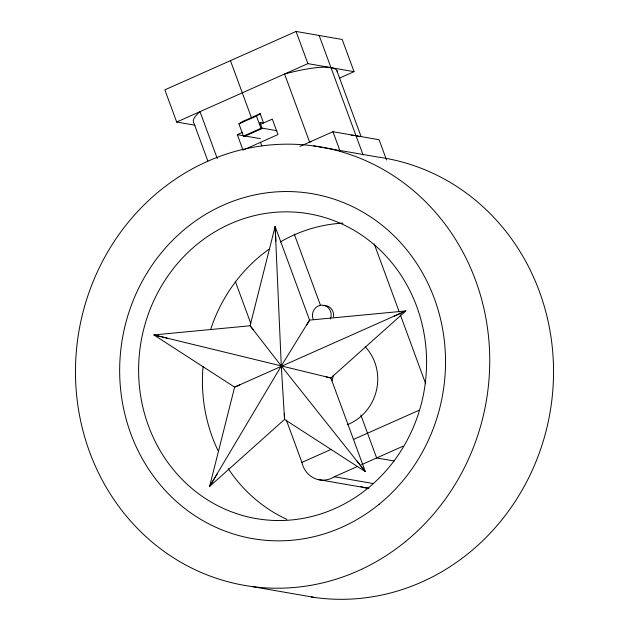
<?xml version="1.0" encoding="UTF-8"?>
<svg xmlns="http://www.w3.org/2000/svg" width="629" height="629" viewBox="0 0 629 629"><rect width="100%" height="100%" fill="white"/><g stroke="black" fill="none" stroke-linecap="round" stroke-linejoin="round"><path stroke-width="0.94" d="M306.63 325.13L309.57 320.106L275.125 226.471L250.098 325.767L281.297 365.96L365.315 471.608L284.552 419.401L281.297 365.96L275.125 226.471L275.903 241.127M217.217 473.904L209.614 486.429L234.633 387.134L405.799 310.946L309.57 320.106L281.297 365.96L209.614 486.429L284.552 419.401L284.339 413.591M238.941 123.882L242.652 121.483L260.147 113.692L263.567 122.977L259.879 122.333L262.159 128.52L244.665 136.312L243.439 136.1L238.941 123.882L256.435 116.098L260.147 113.692M393.306 316.552L405.799 310.946L330.862 377.974L153.869 334.927L234.633 387.134L239.963 384.806M339.684 78.043L354.041 71.659L342.2 39.478L296.062 31.45L164.845 89.853L176.686 122.034L194.951 125.21M176.686 122.034L307.903 63.631L354.041 71.659M260.068 124.534L272.31 119.085L278.002 134.551L243.014 150.127L237.322 134.653L242.566 132.318M243.439 136.1L260.933 128.308L262.159 128.52M299.931 146.4L332.945 131.705L379.09 139.724L386.536 159.963M286.344 420.086L301.912 462.401L331.176 449.381M353.341 439.514L418.945 410.312M301.912 462.401A23.776 22.086 -80.1 0 0 334.353 476.774L357.248 466.576M361.659 464.619L403.055 446.189M261.546 128.041L276.925 130.714M313.832 145.92L377.644 157.022A222.485 206.658 -80.1 0 1 550.87 407.356A222.485 206.658 -80.1 0 1 311.316 596.984M237.322 134.653L260.39 138.671M394.171 461.002L376.629 457.951L360.834 415.014M334.353 476.774L372.8 483.457M317.802 479.495L367.305 488.088M251.356 586.448L315.168 597.55M167.22 338.166L153.869 334.927L250.098 325.767L253.165 329.58M326.129 376.818L330.862 377.974L365.315 471.608L356.863 460.837M336.735 70.33L361.101 136.564M319.131 35.46L363.122 155.033M296.062 31.45L307.903 63.631M332.945 131.705L340.053 151.023M374.239 243.934L399.281 312.008M400.303 314.767L425.684 383.761M256.435 116.098L260.933 128.308M230.45 60.651L251.403 117.584M260.508 142.343L261.806 145.873M294.223 233.98L320.507 305.419M217.272 158.571L200.014 111.655A87.722 17.187 -20.2 0 0 193.991 123.363L207.869 161.079M235.576 282.099L250.806 323.495M311.489 141.596A87.722 17.187 -20.2 0 0 309.617 142.083L284.575 74.01A87.722 17.187 -20.2 0 1 337.435 72.524M351.053 135.274A87.722 17.187 -20.2 0 1 359.615 136.76M323.227 305.647A10.088 9.372 -80.1 0 1 333.543 316.89M369.011 488.159A23.776 22.086 -80.1 0 1 360.716 486.398M313.061 319.084A10.088 9.372 -80.1 0 1 322.001 305.128A10.088 9.372 -80.1 0 1 330.406 318.997M365.158 346.783A47.057 43.936 -74.1 0 1 347.31 424.669M333.362 375.167A47.057 43.936 -74.1 0 1 332.065 380.71M286.84 519.357A154.663 143.656 -80.1 0 1 228.225 468.597M218.043 450.631A154.663 143.656 -80.1 0 1 203.073 366.392M210.589 329.659A154.663 143.656 -80.1 0 1 268.842 249.359M280.322 241.961A154.663 143.656 -80.1 0 1 343.041 223.114M379.114 504.277A175.011 162.557 -80.1 0 0 348.018 204.527A175.011 162.557 -80.1 0 0 120.65 389.76A175.011 162.557 -80.1 0 0 379.114 504.277M405.304 541.734A222.485 206.658 -80.1 0 0 365.763 160.678A222.485 206.658 -80.1 0 0 76.722 396.152A222.485 206.658 -80.1 0 0 405.304 541.734M367.894 488.222A154.663 143.656 -80.1 0 0 340.407 223.326A154.663 143.656 -80.1 0 0 139.481 387.016A154.663 143.656 -80.1 0 0 367.894 488.222"/></g></svg>
